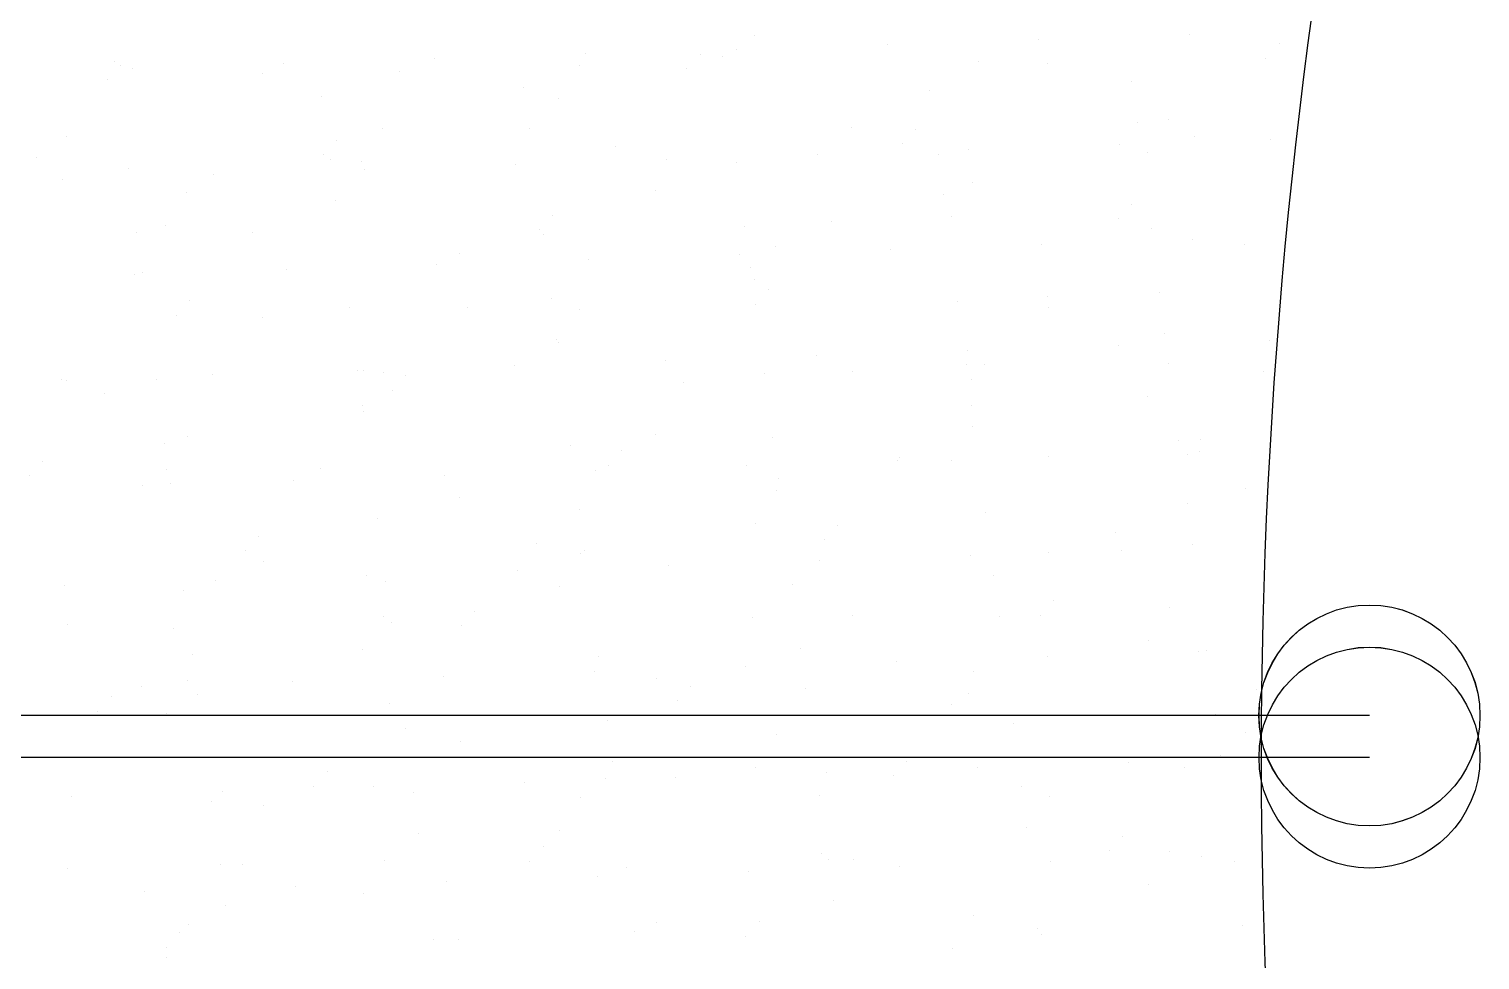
# Model space of a CAD drawing. Header units: millimetres. Extents: x 182 to 305, y 81 to 164.
# Drawn here: x 261.21183 to 261.22359, y 108.82812 to 108.83567 of the extents above; entities that cross this region are included whole.
import ezdxf

# ---------------------------------------------------------------- set-up
doc = ezdxf.new("R2010")
doc.units = ezdxf.units.MM
doc.linetypes.add('ACAD_ISO04W100', pattern=[30.5, 24, -3, 0.5, -3])
doc.layers.add('Cascio-Perfil', color=7, linetype='Continuous')
doc.layers.add('Cascio-Silicona', color=7, linetype='Continuous')

# ---------------------------------------------------------------- blocks, each defined once
blk = doc.blocks.new('A$C563B6C09')
for centre, radius in [((105.65322, 0.895036), 0.8951173252639819), ((105.65322, 0.895408), 0.8951074783792398)]:
    blk.add_circle(centre, radius)
at = {"layer": 'Cascio-Perfil', "color": 8, "linetype": 'ACAD_ISO04W100', "ltscale": 0.5}
blk.add_line((105.65322, 0.895036), (105.65322, 282.544312), dxfattribs=at)
at = {"layer": 'Cascio-Perfil', "color": 9, "linetype": 'ACAD_ISO04W100', "ltscale": 0.5}
blk.add_line((105.65322, 0.895408), (105.65322, 180.75199), dxfattribs=at)
blk = doc.blocks.new('CP102-Doble')
blk.add_blockref('A$C563B6C09', (-105.65322, -0.895036))

msp = doc.modelspace()

# ---------------------------------------------------------------- linework, layer by layer
at = {"color": 252}
for radius in [0.000895117325264, 0.000895117325264, 0.0008951074783792, 0.0008951074783792]:
    msp.add_circle((261.222694, 108.829765, -1322.203034), radius, dxfattribs=at)
at = {"layer": 'Cascio-Perfil', "color": 252, "linetype": 'ACAD_ISO04W100', "ltscale": 0.5}
for q in [(260.942648, 108.829765, -1322.203034), (260.942648, 108.829765, -1322.203034), (261.042835, 108.829765, -1322.203034), (261.042835, 108.829765, -1322.203034), (261.042837, 108.829765, -1322.203034), (261.042837, 108.829765, -1322.203034)]:
    msp.add_line((261.222694, 108.829765, -1322.203034), q, dxfattribs=at)
at = {"layer": 'Cascio-Silicona', "color": 252, "linetype": 'Continuous', "ltscale": 0.8}
for p, q in [((261.21771, 108.835618, -1322.203034), (261.21771, 108.835618, -1322.203034)), ((261.21771, 108.835618, -1322.203034), (261.21771, 108.835618, -1322.203034)), ((261.220012, 108.835586, -1322.203034), (261.220012, 108.835586, -1322.203034)), ((261.220012, 108.835586, -1322.203034), (261.220012, 108.835586, -1322.203034)), ((261.221236, 108.835626, -1322.203034), (261.221236, 108.835626, -1322.203034)), ((261.221236, 108.835626, -1322.203034), (261.221236, 108.835626, -1322.203034)), ((261.216342, 108.835466, -1322.203034), (261.216342, 108.835466, -1322.203034)), ((261.216342, 108.835466, -1322.203034), (261.216342, 108.835466, -1322.203034)), ((261.21727, 108.835462, -1322.203034), (261.21727, 108.835462, -1322.203034)), ((261.21727, 108.835462, -1322.203034), (261.21727, 108.835462, -1322.203034)), ((261.217565, 108.835506, -1322.203034), (261.217565, 108.835506, -1322.203034)), ((261.217565, 108.835506, -1322.203034), (261.217565, 108.835506, -1322.203034)), ((261.218789, 108.835546, -1322.203034), (261.218789, 108.835546, -1322.203034)), ((261.218789, 108.835546, -1322.203034), (261.218789, 108.835546, -1322.203034)), ((261.221962, 108.835549, -1322.203034), (261.221962, 108.835549, -1322.203034)), ((261.221962, 108.835549, -1322.203034), (261.221962, 108.835549, -1322.203034)), ((261.212526, 108.835401, -1322.203034), (261.212526, 108.835401, -1322.203034)), ((261.212526, 108.835401, -1322.203034), (261.212526, 108.835401, -1322.203034)), ((261.212577, 108.835376, -1322.203034), (261.212577, 108.835376, -1322.203034)), ((261.212577, 108.835376, -1322.203034), (261.212577, 108.835376, -1322.203034)), ((261.212671, 108.835346, -1322.203034), (261.212671, 108.835346, -1322.203034)), ((261.212671, 108.835346, -1322.203034), (261.212671, 108.835346, -1322.203034)), ((261.213895, 108.835386, -1322.203034), (261.213895, 108.835386, -1322.203034)), ((261.213895, 108.835386, -1322.203034), (261.213895, 108.835386, -1322.203034)), ((261.215118, 108.835426, -1322.203034), (261.215118, 108.835426, -1322.203034)), ((261.215118, 108.835426, -1322.203034), (261.215118, 108.835426, -1322.203034)), ((261.216291, 108.835373, -1322.203034), (261.216291, 108.835373, -1322.203034)), ((261.216291, 108.835373, -1322.203034), (261.216291, 108.835373, -1322.203034)), ((261.217162, 108.835345, -1322.203034), (261.217162, 108.835345, -1322.203034)), ((261.217162, 108.835345, -1322.203034), (261.217162, 108.835345, -1322.203034)), ((261.217452, 108.835449, -1322.203034), (261.217452, 108.835449, -1322.203034)), ((261.217452, 108.835449, -1322.203034), (261.217452, 108.835449, -1322.203034)), ((261.219526, 108.835408, -1322.203034), (261.219526, 108.835408, -1322.203034)), ((261.219526, 108.835408, -1322.203034), (261.219526, 108.835408, -1322.203034)), ((261.220089, 108.835385, -1322.203034), (261.220089, 108.835385, -1322.203034)), ((261.220089, 108.835385, -1322.203034), (261.220089, 108.835385, -1322.203034)), ((261.221855, 108.835432, -1322.203034), (261.221855, 108.835432, -1322.203034)), ((261.221855, 108.835432, -1322.203034), (261.221855, 108.835432, -1322.203034)), ((261.21247, 108.835259, -1322.203034), (261.21247, 108.835259, -1322.203034)), ((261.21247, 108.835259, -1322.203034), (261.21247, 108.835259, -1322.203034)), ((261.213725, 108.835311, -1322.203034), (261.213725, 108.835311, -1322.203034)), ((261.213725, 108.835311, -1322.203034), (261.213725, 108.835311, -1322.203034)), ((261.214833, 108.835321, -1322.203034), (261.214833, 108.835321, -1322.203034)), ((261.214833, 108.835321, -1322.203034), (261.214833, 108.835321, -1322.203034)), ((261.220768, 108.835241, -1322.203034), (261.220768, 108.835241, -1322.203034)), ((261.220768, 108.835241, -1322.203034), (261.220768, 108.835241, -1322.203034)), ((261.214206, 108.835124, -1322.203034), (261.214206, 108.835124, -1322.203034)), ((261.214206, 108.835124, -1322.203034), (261.214206, 108.835124, -1322.203034)), ((261.215841, 108.835194, -1322.203034), (261.215841, 108.835194, -1322.203034)), ((261.215841, 108.835194, -1322.203034), (261.215841, 108.835194, -1322.203034)), ((261.21612, 108.835105, -1322.203034), (261.21612, 108.835105, -1322.203034)), ((261.21612, 108.835105, -1322.203034), (261.21612, 108.835105, -1322.203034)), ((261.219133, 108.835171, -1322.203034), (261.219133, 108.835171, -1322.203034)), ((261.219133, 108.835171, -1322.203034), (261.219133, 108.835171, -1322.203034)), ((261.218499, 108.834872, -1322.203034), (261.218499, 108.834872, -1322.203034)), ((261.218499, 108.834872, -1322.203034), (261.218499, 108.834872, -1322.203034)), ((261.220811, 108.83491, -1322.203034), (261.220811, 108.83491, -1322.203034)), ((261.220811, 108.83491, -1322.203034), (261.220811, 108.83491, -1322.203034)), ((261.221065, 108.834934, -1322.203034), (261.221065, 108.834934, -1322.203034)), ((261.221065, 108.834934, -1322.203034), (261.221065, 108.834934, -1322.203034)), ((261.212135, 108.834798, -1322.203034), (261.212135, 108.834798, -1322.203034)), ((261.212135, 108.834798, -1322.203034), (261.212135, 108.834798, -1322.203034)), ((261.214327, 108.834768, -1322.203034), (261.214327, 108.834768, -1322.203034)), ((261.214327, 108.834768, -1322.203034), (261.214327, 108.834768, -1322.203034)), ((261.214701, 108.83486, -1322.203034), (261.214701, 108.83486, -1322.203034)), ((261.214701, 108.83486, -1322.203034), (261.214701, 108.83486, -1322.203034)), ((261.215885, 108.834863, -1322.203034), (261.215885, 108.834863, -1322.203034)), ((261.215885, 108.834863, -1322.203034), (261.215885, 108.834863, -1322.203034)), ((261.219019, 108.834855, -1322.203034), (261.219019, 108.834855, -1322.203034)), ((261.219019, 108.834855, -1322.203034), (261.219019, 108.834855, -1322.203034)), ((261.221276, 108.8348, -1322.203034), (261.221276, 108.8348, -1322.203034)), ((261.221276, 108.8348, -1322.203034), (261.221276, 108.8348, -1322.203034)), ((261.221893, 108.834769, -1322.203034), (261.221893, 108.834769, -1322.203034)), ((261.221893, 108.834769, -1322.203034), (261.221893, 108.834769, -1322.203034)), ((261.21422, 108.834651, -1322.203034), (261.21422, 108.834651, -1322.203034)), ((261.21422, 108.834651, -1322.203034), (261.21422, 108.834651, -1322.203034)), ((261.216583, 108.834713, -1322.203034), (261.216583, 108.834713, -1322.203034)), ((261.216583, 108.834713, -1322.203034), (261.216583, 108.834713, -1322.203034)), ((261.218222, 108.834649, -1322.203034), (261.218222, 108.834649, -1322.203034)), ((261.218222, 108.834649, -1322.203034), (261.218222, 108.834649, -1322.203034)), ((261.218912, 108.834738, -1322.203034), (261.218912, 108.834738, -1322.203034)), ((261.218912, 108.834738, -1322.203034), (261.218912, 108.834738, -1322.203034)), ((261.219201, 108.834655, -1322.203034), (261.219201, 108.834655, -1322.203034)), ((261.219201, 108.834655, -1322.203034), (261.219201, 108.834655, -1322.203034)), ((261.219446, 108.834689, -1322.203034), (261.219446, 108.834689, -1322.203034)), ((261.219446, 108.834689, -1322.203034), (261.219446, 108.834689, -1322.203034)), ((261.220669, 108.834729, -1322.203034), (261.220669, 108.834729, -1322.203034)), ((261.220669, 108.834729, -1322.203034), (261.220669, 108.834729, -1322.203034)), ((261.220894, 108.834666, -1322.203034), (261.220894, 108.834666, -1322.203034)), ((261.220894, 108.834666, -1322.203034), (261.220894, 108.834666, -1322.203034)), ((261.211891, 108.834627, -1322.203034), (261.211891, 108.834627, -1322.203034)), ((261.211891, 108.834627, -1322.203034), (261.211891, 108.834627, -1322.203034)), ((261.212639, 108.834539, -1322.203034), (261.212639, 108.834539, -1322.203034)), ((261.212639, 108.834539, -1322.203034), (261.212639, 108.834539, -1322.203034)), ((261.214274, 108.834608, -1322.203034), (261.214274, 108.834608, -1322.203034)), ((261.214274, 108.834608, -1322.203034), (261.214274, 108.834608, -1322.203034)), ((261.21453, 108.834592, -1322.203034), (261.21453, 108.834592, -1322.203034)), ((261.21453, 108.834592, -1322.203034), (261.21453, 108.834592, -1322.203034)), ((261.214552, 108.834529, -1322.203034), (261.214552, 108.834529, -1322.203034)), ((261.214552, 108.834529, -1322.203034), (261.214552, 108.834529, -1322.203034)), ((261.215775, 108.834569, -1322.203034), (261.215775, 108.834569, -1322.203034)), ((261.215775, 108.834569, -1322.203034), (261.215775, 108.834569, -1322.203034)), ((261.216999, 108.834609, -1322.203034), (261.216999, 108.834609, -1322.203034)), ((261.216999, 108.834609, -1322.203034), (261.216999, 108.834609, -1322.203034)), ((261.217566, 108.834586, -1322.203034), (261.217566, 108.834586, -1322.203034)), ((261.217566, 108.834586, -1322.203034), (261.217566, 108.834586, -1322.203034)), ((261.212105, 108.834449, -1322.203034), (261.212105, 108.834449, -1322.203034)), ((261.212105, 108.834449, -1322.203034), (261.212105, 108.834449, -1322.203034)), ((261.213328, 108.834489, -1322.203034), (261.213328, 108.834489, -1322.203034)), ((261.213328, 108.834489, -1322.203034), (261.213328, 108.834489, -1322.203034)), ((261.219475, 108.834421, -1322.203034), (261.219475, 108.834421, -1322.203034)), ((261.219475, 108.834421, -1322.203034), (261.219475, 108.834421, -1322.203034)), ((261.213111, 108.834347, -1322.203034), (261.213111, 108.834347, -1322.203034)), ((261.213111, 108.834347, -1322.203034), (261.213111, 108.834347, -1322.203034)), ((261.216909, 108.834359, -1322.203034), (261.216909, 108.834359, -1322.203034)), ((261.216909, 108.834359, -1322.203034), (261.216909, 108.834359, -1322.203034)), ((261.219244, 108.834325, -1322.203034), (261.219244, 108.834325, -1322.203034)), ((261.219244, 108.834325, -1322.203034), (261.219244, 108.834325, -1322.203034)), ((261.214318, 108.834278, -1322.203034), (261.214318, 108.834278, -1322.203034)), ((261.214318, 108.834278, -1322.203034), (261.214318, 108.834278, -1322.203034)), ((261.220769, 108.834248, -1322.203034), (261.220769, 108.834248, -1322.203034)), ((261.220769, 108.834248, -1322.203034), (261.220769, 108.834248, -1322.203034)), ((261.21294, 108.834079, -1322.203034), (261.21294, 108.834079, -1322.203034)), ((261.21294, 108.834079, -1322.203034), (261.21294, 108.834079, -1322.203034)), ((261.21597, 108.834044, -1322.203034), (261.21597, 108.834044, -1322.203034)), ((261.21597, 108.834044, -1322.203034), (261.21597, 108.834044, -1322.203034)), ((261.216077, 108.834161, -1322.203034), (261.216077, 108.834161, -1322.203034)), ((261.216077, 108.834161, -1322.203034), (261.216077, 108.834161, -1322.203034)), ((261.217634, 108.83407, -1322.203034), (261.217634, 108.83407, -1322.203034)), ((261.217634, 108.83407, -1322.203034), (261.217634, 108.83407, -1322.203034)), ((261.218333, 108.834106, -1322.203034), (261.218333, 108.834106, -1322.203034)), ((261.218333, 108.834106, -1322.203034), (261.218333, 108.834106, -1322.203034)), ((261.219304, 108.834153, -1322.203034), (261.219304, 108.834153, -1322.203034)), ((261.219304, 108.834153, -1322.203034), (261.219304, 108.834153, -1322.203034)), ((261.220662, 108.834131, -1322.203034), (261.220662, 108.834131, -1322.203034)), ((261.220662, 108.834131, -1322.203034), (261.220662, 108.834131, -1322.203034)), ((261.220925, 108.834048, -1322.203034), (261.220925, 108.834048, -1322.203034)), ((261.220925, 108.834048, -1322.203034), (261.220925, 108.834048, -1322.203034)), ((261.212707, 108.834023, -1322.203034), (261.212707, 108.834023, -1322.203034)), ((261.212707, 108.834023, -1322.203034), (261.212707, 108.834023, -1322.203034)), ((261.213641, 108.834019, -1322.203034), (261.213641, 108.834019, -1322.203034)), ((261.213641, 108.834019, -1322.203034), (261.213641, 108.834019, -1322.203034)), ((261.215999, 108.834001, -1322.203034), (261.215999, 108.834001, -1322.203034)), ((261.215999, 108.834001, -1322.203034), (261.215999, 108.834001, -1322.203034)), ((261.221257, 108.833963, -1322.203034), (261.221257, 108.833963, -1322.203034)), ((261.221257, 108.833963, -1322.203034), (261.221257, 108.833963, -1322.203034)), ((261.215319, 108.833847, -1322.203034), (261.215319, 108.833847, -1322.203034)), ((261.215319, 108.833847, -1322.203034), (261.215319, 108.833847, -1322.203034)), ((261.217586, 108.833843, -1322.203034), (261.217586, 108.833843, -1322.203034)), ((261.217586, 108.833843, -1322.203034), (261.217586, 108.833843, -1322.203034)), ((261.217885, 108.833908, -1322.203034), (261.217885, 108.833908, -1322.203034)), ((261.217885, 108.833908, -1322.203034), (261.217885, 108.833908, -1322.203034)), ((261.21881, 108.833883, -1322.203034), (261.21881, 108.833883, -1322.203034)), ((261.21881, 108.833883, -1322.203034), (261.21881, 108.833883, -1322.203034)), ((261.220033, 108.833923, -1322.203034), (261.220033, 108.833923, -1322.203034)), ((261.220033, 108.833923, -1322.203034), (261.220033, 108.833923, -1322.203034)), ((261.221683, 108.833921, -1322.203034), (261.221683, 108.833921, -1322.203034)), ((261.221683, 108.833921, -1322.203034), (261.221683, 108.833921, -1322.203034)), ((261.212751, 108.833692, -1322.203034), (261.212751, 108.833692, -1322.203034)), ((261.212751, 108.833692, -1322.203034), (261.212751, 108.833692, -1322.203034)), ((261.213916, 108.833723, -1322.203034), (261.213916, 108.833723, -1322.203034)), ((261.213916, 108.833723, -1322.203034), (261.213916, 108.833723, -1322.203034)), ((261.215139, 108.833763, -1322.203034), (261.215139, 108.833763, -1322.203034)), ((261.215139, 108.833763, -1322.203034), (261.215139, 108.833763, -1322.203034)), ((261.216363, 108.833803, -1322.203034), (261.216363, 108.833803, -1322.203034)), ((261.216363, 108.833803, -1322.203034), (261.216363, 108.833803, -1322.203034)), ((261.217677, 108.833739, -1322.203034), (261.217677, 108.833739, -1322.203034)), ((261.217677, 108.833739, -1322.203034), (261.217677, 108.833739, -1322.203034)), ((261.212692, 108.833683, -1322.203034), (261.212692, 108.833683, -1322.203034)), ((261.212692, 108.833683, -1322.203034), (261.212692, 108.833683, -1322.203034)), ((261.217714, 108.833641, -1322.203034), (261.217714, 108.833641, -1322.203034)), ((261.217714, 108.833641, -1322.203034), (261.217714, 108.833641, -1322.203034)), ((261.213134, 108.833467, -1322.203034), (261.213134, 108.833467, -1322.203034)), ((261.213134, 108.833467, -1322.203034), (261.213134, 108.833467, -1322.203034)), ((261.216066, 108.833484, -1322.203034), (261.216066, 108.833484, -1322.203034)), ((261.216066, 108.833484, -1322.203034), (261.216066, 108.833484, -1322.203034)), ((261.217827, 108.833554, -1322.203034), (261.217827, 108.833554, -1322.203034)), ((261.217827, 108.833554, -1322.203034), (261.217827, 108.833554, -1322.203034)), ((261.219358, 108.833462, -1322.203034), (261.219358, 108.833462, -1322.203034)), ((261.219358, 108.833462, -1322.203034), (261.219358, 108.833462, -1322.203034)), ((261.220083, 108.833499, -1322.203034), (261.220083, 108.833499, -1322.203034)), ((261.220083, 108.833499, -1322.203034), (261.220083, 108.833499, -1322.203034)), ((261.220993, 108.833531, -1322.203034), (261.220993, 108.833531, -1322.203034)), ((261.220993, 108.833531, -1322.203034), (261.220993, 108.833531, -1322.203034)), ((261.213027, 108.83335, -1322.203034), (261.213027, 108.83335, -1322.203034)), ((261.213027, 108.83335, -1322.203034), (261.213027, 108.83335, -1322.203034)), ((261.214432, 108.833415, -1322.203034), (261.214432, 108.833415, -1322.203034)), ((261.214432, 108.833415, -1322.203034), (261.214432, 108.833415, -1322.203034)), ((261.21539, 108.833412, -1322.203034), (261.21539, 108.833412, -1322.203034)), ((261.21539, 108.833412, -1322.203034), (261.21539, 108.833412, -1322.203034)), ((261.216295, 108.833395, -1322.203034), (261.216295, 108.833395, -1322.203034)), ((261.216295, 108.833395, -1322.203034), (261.216295, 108.833395, -1322.203034)), ((261.21772, 108.833437, -1322.203034), (261.21772, 108.833437, -1322.203034)), ((261.21772, 108.833437, -1322.203034), (261.21772, 108.833437, -1322.203034)), ((261.220092, 108.833408, -1322.203034), (261.220092, 108.833408, -1322.203034)), ((261.220092, 108.833408, -1322.203034), (261.220092, 108.833408, -1322.203034)), ((261.213728, 108.833334, -1322.203034), (261.213728, 108.833334, -1322.203034)), ((261.213728, 108.833334, -1322.203034), (261.213728, 108.833334, -1322.203034)), ((261.21611, 108.833154, -1322.203034), (261.21611, 108.833154, -1322.203034)), ((261.21611, 108.833154, -1322.203034), (261.21611, 108.833154, -1322.203034)), ((261.216124, 108.833128, -1322.203034), (261.216124, 108.833128, -1322.203034)), ((261.216124, 108.833128, -1322.203034), (261.216124, 108.833128, -1322.203034)), ((261.220662, 108.833105, -1322.203034), (261.220662, 108.833105, -1322.203034)), ((261.220662, 108.833105, -1322.203034), (261.220662, 108.833105, -1322.203034)), ((261.221036, 108.833201, -1322.203034), (261.221036, 108.833201, -1322.203034)), ((261.221036, 108.833201, -1322.203034), (261.221036, 108.833201, -1322.203034)), ((261.221885, 108.833145, -1322.203034), (261.221885, 108.833145, -1322.203034)), ((261.221885, 108.833145, -1322.203034), (261.221885, 108.833145, -1322.203034)), ((261.218215, 108.833025, -1322.203034), (261.218215, 108.833025, -1322.203034)), ((261.218215, 108.833025, -1322.203034), (261.218215, 108.833025, -1322.203034)), ((261.219438, 108.833065, -1322.203034), (261.219438, 108.833065, -1322.203034)), ((261.219438, 108.833065, -1322.203034), (261.219438, 108.833065, -1322.203034)), ((261.214499, 108.832899, -1322.203034), (261.214499, 108.832899, -1322.203034)), ((261.214499, 108.832899, -1322.203034), (261.214499, 108.832899, -1322.203034)), ((261.214544, 108.832905, -1322.203034), (261.214544, 108.832905, -1322.203034)), ((261.214544, 108.832905, -1322.203034), (261.214544, 108.832905, -1322.203034)), ((261.214704, 108.832883, -1322.203034), (261.214704, 108.832883, -1322.203034)), ((261.214704, 108.832883, -1322.203034), (261.214704, 108.832883, -1322.203034)), ((261.215768, 108.832945, -1322.203034), (261.215768, 108.832945, -1322.203034)), ((261.215768, 108.832945, -1322.203034), (261.215768, 108.832945, -1322.203034)), ((261.216991, 108.832985, -1322.203034), (261.216991, 108.832985, -1322.203034)), ((261.216991, 108.832985, -1322.203034), (261.216991, 108.832985, -1322.203034)), ((261.217791, 108.832877, -1322.203034), (261.217791, 108.832877, -1322.203034)), ((261.217791, 108.832877, -1322.203034), (261.217791, 108.832877, -1322.203034)), ((261.218502, 108.832895, -1322.203034), (261.218502, 108.832895, -1322.203034)), ((261.218502, 108.832895, -1322.203034), (261.218502, 108.832895, -1322.203034)), ((261.219426, 108.832946, -1322.203034), (261.219426, 108.832946, -1322.203034)), ((261.219426, 108.832946, -1322.203034), (261.219426, 108.832946, -1322.203034)), ((261.219577, 108.832946, -1322.203034), (261.219577, 108.832946, -1322.203034)), ((261.219577, 108.832946, -1322.203034), (261.219577, 108.832946, -1322.203034)), ((261.221068, 108.832957, -1322.203034), (261.221068, 108.832957, -1322.203034)), ((261.221068, 108.832957, -1322.203034), (261.221068, 108.832957, -1322.203034)), ((261.221833, 108.832891, -1322.203034), (261.221833, 108.832891, -1322.203034)), ((261.221833, 108.832891, -1322.203034), (261.221833, 108.832891, -1322.203034)), ((261.212097, 108.832825, -1322.203034), (261.212097, 108.832825, -1322.203034)), ((261.212097, 108.832825, -1322.203034), (261.212097, 108.832825, -1322.203034)), ((261.212138, 108.832821, -1322.203034), (261.212138, 108.832821, -1322.203034)), ((261.212138, 108.832821, -1322.203034), (261.212138, 108.832821, -1322.203034)), ((261.212864, 108.83283, -1322.203034), (261.212864, 108.83283, -1322.203034)), ((261.212864, 108.83283, -1322.203034), (261.212864, 108.83283, -1322.203034)), ((261.21332, 108.832865, -1322.203034), (261.21332, 108.832865, -1322.203034)), ((261.21332, 108.832865, -1322.203034), (261.21332, 108.832865, -1322.203034)), ((261.214884, 108.832859, -1322.203034), (261.214884, 108.832859, -1322.203034)), ((261.214884, 108.832859, -1322.203034), (261.214884, 108.832859, -1322.203034)), ((261.21714, 108.832804, -1322.203034), (261.21714, 108.832804, -1322.203034)), ((261.21714, 108.832804, -1322.203034), (261.21714, 108.832804, -1322.203034)), ((261.21947, 108.832829, -1322.203034), (261.21947, 108.832829, -1322.203034)), ((261.21947, 108.832829, -1322.203034), (261.21947, 108.832829, -1322.203034)), ((261.212448, 108.832718, -1322.203034), (261.212448, 108.832718, -1322.203034)), ((261.212448, 108.832718, -1322.203034), (261.212448, 108.832718, -1322.203034)), ((261.214777, 108.832742, -1322.203034), (261.214777, 108.832742, -1322.203034)), ((261.214777, 108.832742, -1322.203034), (261.214777, 108.832742, -1322.203034)), ((261.220898, 108.832689, -1322.203034), (261.220898, 108.832689, -1322.203034)), ((261.220898, 108.832689, -1322.203034), (261.220898, 108.832689, -1322.203034)), ((261.214534, 108.832615, -1322.203034), (261.214534, 108.832615, -1322.203034)), ((261.214534, 108.832615, -1322.203034), (261.214534, 108.832615, -1322.203034)), ((261.214543, 108.832568, -1322.203034), (261.214543, 108.832568, -1322.203034)), ((261.214543, 108.832568, -1322.203034), (261.214543, 108.832568, -1322.203034)), ((261.219469, 108.832615, -1322.203034), (261.219469, 108.832615, -1322.203034)), ((261.219469, 108.832615, -1322.203034), (261.219469, 108.832615, -1322.203034)), ((261.219478, 108.832444, -1322.203034), (261.219478, 108.832444, -1322.203034)), ((261.219478, 108.832444, -1322.203034), (261.219478, 108.832444, -1322.203034)), ((261.212932, 108.832313, -1322.203034), (261.212932, 108.832313, -1322.203034)), ((261.212932, 108.832313, -1322.203034), (261.212932, 108.832313, -1322.203034)), ((261.213114, 108.83237, -1322.203034), (261.213114, 108.83237, -1322.203034)), ((261.213114, 108.83237, -1322.203034), (261.213114, 108.83237, -1322.203034)), ((261.216224, 108.832291, -1322.203034), (261.216224, 108.832291, -1322.203034)), ((261.216224, 108.832291, -1322.203034), (261.216224, 108.832291, -1322.203034)), ((261.216912, 108.832382, -1322.203034), (261.216912, 108.832382, -1322.203034)), ((261.216912, 108.832382, -1322.203034), (261.216912, 108.832382, -1322.203034)), ((261.217859, 108.83236, -1322.203034), (261.217859, 108.83236, -1322.203034)), ((261.217859, 108.83236, -1322.203034), (261.217859, 108.83236, -1322.203034)), ((261.22115, 108.832338, -1322.203034), (261.22115, 108.832338, -1322.203034)), ((261.22115, 108.832338, -1322.203034), (261.22115, 108.832338, -1322.203034)), ((261.221327, 108.832339, -1322.203034), (261.221327, 108.832339, -1322.203034)), ((261.221327, 108.832339, -1322.203034), (261.221327, 108.832339, -1322.203034)), ((261.211942, 108.832165, -1322.203034), (261.211942, 108.832165, -1322.203034)), ((261.211942, 108.832165, -1322.203034), (261.211942, 108.832165, -1322.203034)), ((261.216634, 108.832252, -1322.203034), (261.216634, 108.832252, -1322.203034)), ((261.216634, 108.832252, -1322.203034), (261.216634, 108.832252, -1322.203034)), ((261.218872, 108.832168, -1322.203034), (261.218872, 108.832168, -1322.203034)), ((261.218872, 108.832168, -1322.203034), (261.218872, 108.832168, -1322.203034)), ((261.21889, 108.832197, -1322.203034), (261.21889, 108.832197, -1322.203034)), ((261.21889, 108.832197, -1322.203034), (261.21889, 108.832197, -1322.203034)), ((261.219308, 108.832176, -1322.203034), (261.219308, 108.832176, -1322.203034)), ((261.219308, 108.832176, -1322.203034), (261.219308, 108.832176, -1322.203034)), ((261.220095, 108.832208, -1322.203034), (261.220095, 108.832208, -1322.203034)), ((261.220095, 108.832208, -1322.203034), (261.220095, 108.832208, -1322.203034)), ((261.221219, 108.832222, -1322.203034), (261.221219, 108.832222, -1322.203034)), ((261.221219, 108.832222, -1322.203034), (261.221219, 108.832222, -1322.203034)), ((261.221319, 108.832248, -1322.203034), (261.221319, 108.832248, -1322.203034)), ((261.221319, 108.832248, -1322.203034), (261.221319, 108.832248, -1322.203034)), ((261.211834, 108.832048, -1322.203034), (261.211834, 108.832048, -1322.203034)), ((261.211834, 108.832048, -1322.203034), (261.211834, 108.832048, -1322.203034)), ((261.212944, 108.832102, -1322.203034), (261.212944, 108.832102, -1322.203034)), ((261.212944, 108.832102, -1322.203034), (261.212944, 108.832102, -1322.203034)), ((261.214198, 108.83211, -1322.203034), (261.214198, 108.83211, -1322.203034)), ((261.214198, 108.83211, -1322.203034), (261.214198, 108.83211, -1322.203034)), ((261.215201, 108.832048, -1322.203034), (261.215201, 108.832048, -1322.203034)), ((261.215201, 108.832048, -1322.203034), (261.215201, 108.832048, -1322.203034)), ((261.216425, 108.832088, -1322.203034), (261.216425, 108.832088, -1322.203034)), ((261.216425, 108.832088, -1322.203034), (261.216425, 108.832088, -1322.203034)), ((261.216527, 108.832135, -1322.203034), (261.216527, 108.832135, -1322.203034)), ((261.216527, 108.832135, -1322.203034), (261.216527, 108.832135, -1322.203034)), ((261.217648, 108.832128, -1322.203034), (261.217648, 108.832128, -1322.203034)), ((261.217648, 108.832128, -1322.203034), (261.217648, 108.832128, -1322.203034)), ((261.212754, 108.831968, -1322.203034), (261.212754, 108.831968, -1322.203034)), ((261.212754, 108.831968, -1322.203034), (261.212754, 108.831968, -1322.203034)), ((261.212976, 108.831983, -1322.203034), (261.212976, 108.831983, -1322.203034)), ((261.212976, 108.831983, -1322.203034), (261.212976, 108.831983, -1322.203034)), ((261.213978, 108.832008, -1322.203034), (261.213978, 108.832008, -1322.203034)), ((261.213978, 108.832008, -1322.203034), (261.213978, 108.832008, -1322.203034)), ((261.217888, 108.831931, -1322.203034), (261.217888, 108.831931, -1322.203034)), ((261.217888, 108.831931, -1322.203034), (261.217888, 108.831931, -1322.203034)), ((261.217902, 108.83203, -1322.203034), (261.217902, 108.83203, -1322.203034)), ((261.217902, 108.83203, -1322.203034), (261.217902, 108.83203, -1322.203034)), ((261.221686, 108.831943, -1322.203034), (261.221686, 108.831943, -1322.203034)), ((261.221686, 108.831943, -1322.203034), (261.221686, 108.831943, -1322.203034)), ((261.215322, 108.831869, -1322.203034), (261.215322, 108.831869, -1322.203034)), ((261.215322, 108.831869, -1322.203034), (261.215322, 108.831869, -1322.203034)), ((261.221218, 108.831822, -1322.203034), (261.221218, 108.831822, -1322.203034)), ((261.221218, 108.831822, -1322.203034), (261.221218, 108.831822, -1322.203034)), ((261.214657, 108.831706, -1322.203034), (261.214657, 108.831706, -1322.203034)), ((261.214657, 108.831706, -1322.203034), (261.214657, 108.831706, -1322.203034)), ((261.216292, 108.831775, -1322.203034), (261.216292, 108.831775, -1322.203034)), ((261.216292, 108.831775, -1322.203034), (261.216292, 108.831775, -1322.203034)), ((261.219583, 108.831753, -1322.203034), (261.219583, 108.831753, -1322.203034)), ((261.219583, 108.831753, -1322.203034), (261.219583, 108.831753, -1322.203034)), ((261.217718, 108.831663, -1322.203034), (261.217718, 108.831663, -1322.203034)), ((261.217718, 108.831663, -1322.203034), (261.217718, 108.831663, -1322.203034)), ((261.218384, 108.831645, -1322.203034), (261.218384, 108.831645, -1322.203034)), ((261.218384, 108.831645, -1322.203034), (261.218384, 108.831645, -1322.203034)), ((261.22064, 108.83159, -1322.203034), (261.22064, 108.83159, -1322.203034)), ((261.22064, 108.83159, -1322.203034), (261.22064, 108.83159, -1322.203034)), ((261.213692, 108.831558, -1322.203034), (261.213692, 108.831558, -1322.203034)), ((261.213692, 108.831558, -1322.203034), (261.213692, 108.831558, -1322.203034)), ((261.215948, 108.831503, -1322.203034), (261.215948, 108.831503, -1322.203034)), ((261.215948, 108.831503, -1322.203034), (261.215948, 108.831503, -1322.203034)), ((261.218277, 108.831528, -1322.203034), (261.218277, 108.831528, -1322.203034)), ((261.218277, 108.831528, -1322.203034), (261.218277, 108.831528, -1322.203034)), ((261.221261, 108.831492, -1322.203034), (261.221261, 108.831492, -1322.203034)), ((261.221261, 108.831492, -1322.203034), (261.221261, 108.831492, -1322.203034)), ((261.213584, 108.831441, -1322.203034), (261.213584, 108.831441, -1322.203034)), ((261.213584, 108.831441, -1322.203034), (261.213584, 108.831441, -1322.203034)), ((261.213732, 108.831356, -1322.203034), (261.213732, 108.831356, -1322.203034)), ((261.213732, 108.831356, -1322.203034), (261.213732, 108.831356, -1322.203034)), ((261.216298, 108.831418, -1322.203034), (261.216298, 108.831418, -1322.203034)), ((261.216298, 108.831418, -1322.203034), (261.216298, 108.831418, -1322.203034)), ((261.216335, 108.831445, -1322.203034), (261.216335, 108.831445, -1322.203034)), ((261.216335, 108.831445, -1322.203034), (261.216335, 108.831445, -1322.203034)), ((261.218236, 108.831363, -1322.203034), (261.218236, 108.831363, -1322.203034)), ((261.218236, 108.831363, -1322.203034), (261.218236, 108.831363, -1322.203034)), ((261.219459, 108.831403, -1322.203034), (261.219459, 108.831403, -1322.203034)), ((261.219459, 108.831403, -1322.203034), (261.219459, 108.831403, -1322.203034)), ((261.220096, 108.83143, -1322.203034), (261.220096, 108.83143, -1322.203034)), ((261.220096, 108.83143, -1322.203034), (261.220096, 108.83143, -1322.203034)), ((261.220683, 108.831443, -1322.203034), (261.220683, 108.831443, -1322.203034)), ((261.220683, 108.831443, -1322.203034), (261.220683, 108.831443, -1322.203034)), ((261.214565, 108.831243, -1322.203034), (261.214565, 108.831243, -1322.203034)), ((261.214565, 108.831243, -1322.203034), (261.214565, 108.831243, -1322.203034)), ((261.215789, 108.831283, -1322.203034), (261.215789, 108.831283, -1322.203034)), ((261.215789, 108.831283, -1322.203034), (261.215789, 108.831283, -1322.203034)), ((261.217012, 108.831323, -1322.203034), (261.217012, 108.831323, -1322.203034)), ((261.217012, 108.831323, -1322.203034), (261.217012, 108.831323, -1322.203034)), ((261.219651, 108.831237, -1322.203034), (261.219651, 108.831237, -1322.203034)), ((261.219651, 108.831237, -1322.203034), (261.219651, 108.831237, -1322.203034)), ((261.212118, 108.831163, -1322.203034), (261.212118, 108.831163, -1322.203034)), ((261.212118, 108.831163, -1322.203034), (261.212118, 108.831163, -1322.203034)), ((261.213089, 108.83112, -1322.203034), (261.213089, 108.83112, -1322.203034)), ((261.213089, 108.83112, -1322.203034), (261.213089, 108.83112, -1322.203034)), ((261.213342, 108.831203, -1322.203034), (261.213342, 108.831203, -1322.203034)), ((261.213342, 108.831203, -1322.203034), (261.213342, 108.831203, -1322.203034)), ((261.214724, 108.83119, -1322.203034), (261.214724, 108.83119, -1322.203034)), ((261.214724, 108.83119, -1322.203034), (261.214724, 108.83119, -1322.203034)), ((261.216128, 108.83115, -1322.203034), (261.216128, 108.83115, -1322.203034)), ((261.216128, 108.83115, -1322.203034), (261.216128, 108.83115, -1322.203034)), ((261.218016, 108.831167, -1322.203034), (261.218016, 108.831167, -1322.203034)), ((261.218016, 108.831167, -1322.203034), (261.218016, 108.831167, -1322.203034)), ((261.220134, 108.831037, -1322.203034), (261.220134, 108.831037, -1322.203034)), ((261.220134, 108.831037, -1322.203034), (261.220134, 108.831037, -1322.203034)), ((261.214708, 108.830905, -1322.203034), (261.214708, 108.830905, -1322.203034)), ((261.214708, 108.830905, -1322.203034), (261.214708, 108.830905, -1322.203034)), ((261.215442, 108.830951, -1322.203034), (261.215442, 108.830951, -1322.203034)), ((261.215442, 108.830951, -1322.203034), (261.215442, 108.830951, -1322.203034)), ((261.217698, 108.830896, -1322.203034), (261.217698, 108.830896, -1322.203034)), ((261.217698, 108.830896, -1322.203034), (261.217698, 108.830896, -1322.203034)), ((261.218506, 108.830917, -1322.203034), (261.218506, 108.830917, -1322.203034)), ((261.218506, 108.830917, -1322.203034), (261.218506, 108.830917, -1322.203034)), ((261.219694, 108.830906, -1322.203034), (261.219694, 108.830906, -1322.203034)), ((261.219694, 108.830906, -1322.203034), (261.219694, 108.830906, -1322.203034)), ((261.220027, 108.83092, -1322.203034), (261.220027, 108.83092, -1322.203034)), ((261.220027, 108.83092, -1322.203034), (261.220027, 108.83092, -1322.203034)), ((261.221072, 108.830979, -1322.203034), (261.221072, 108.830979, -1322.203034)), ((261.221072, 108.830979, -1322.203034), (261.221072, 108.830979, -1322.203034)), ((261.212142, 108.830843, -1322.203034), (261.212142, 108.830843, -1322.203034)), ((261.212142, 108.830843, -1322.203034), (261.212142, 108.830843, -1322.203034)), ((261.213005, 108.830809, -1322.203034), (261.213005, 108.830809, -1322.203034)), ((261.213005, 108.830809, -1322.203034), (261.213005, 108.830809, -1322.203034)), ((261.214768, 108.830859, -1322.203034), (261.214768, 108.830859, -1322.203034)), ((261.214768, 108.830859, -1322.203034), (261.214768, 108.830859, -1322.203034)), ((261.215334, 108.830833, -1322.203034), (261.215334, 108.830833, -1322.203034)), ((261.215334, 108.830833, -1322.203034), (261.215334, 108.830833, -1322.203034)), ((261.214537, 108.830637, -1322.203034), (261.214537, 108.830637, -1322.203034)), ((261.214537, 108.830637, -1322.203034), (261.214537, 108.830637, -1322.203034)), ((261.218084, 108.830651, -1322.203034), (261.218084, 108.830651, -1322.203034)), ((261.218084, 108.830651, -1322.203034), (261.218084, 108.830651, -1322.203034)), ((261.220901, 108.830711, -1322.203034), (261.220901, 108.830711, -1322.203034)), ((261.220901, 108.830711, -1322.203034), (261.220901, 108.830711, -1322.203034)), ((261.213157, 108.830604, -1322.203034), (261.213157, 108.830604, -1322.203034)), ((261.213157, 108.830604, -1322.203034), (261.213157, 108.830604, -1322.203034)), ((261.216449, 108.830582, -1322.203034), (261.216449, 108.830582, -1322.203034)), ((261.216449, 108.830582, -1322.203034), (261.216449, 108.830582, -1322.203034)), ((261.218864, 108.830544, -1322.203034), (261.218864, 108.830544, -1322.203034)), ((261.218864, 108.830544, -1322.203034), (261.218864, 108.830544, -1322.203034)), ((261.220087, 108.830584, -1322.203034), (261.220087, 108.830584, -1322.203034)), ((261.220087, 108.830584, -1322.203034), (261.220087, 108.830584, -1322.203034)), ((261.221311, 108.830624, -1322.203034), (261.221311, 108.830624, -1322.203034)), ((261.221311, 108.830624, -1322.203034), (261.221311, 108.830624, -1322.203034)), ((261.221375, 108.830629, -1322.203034), (261.221375, 108.830629, -1322.203034)), ((261.221375, 108.830629, -1322.203034), (261.221375, 108.830629, -1322.203034)), ((261.215193, 108.830424, -1322.203034), (261.215193, 108.830424, -1322.203034)), ((261.215193, 108.830424, -1322.203034), (261.215193, 108.830424, -1322.203034)), ((261.216417, 108.830464, -1322.203034), (261.216417, 108.830464, -1322.203034)), ((261.216417, 108.830464, -1322.203034), (261.216417, 108.830464, -1322.203034)), ((261.216916, 108.830405, -1322.203034), (261.216916, 108.830405, -1322.203034)), ((261.216916, 108.830405, -1322.203034), (261.216916, 108.830405, -1322.203034)), ((261.21764, 108.830504, -1322.203034), (261.21764, 108.830504, -1322.203034)), ((261.21764, 108.830504, -1322.203034), (261.21764, 108.830504, -1322.203034)), ((261.219482, 108.830466, -1322.203034), (261.219482, 108.830466, -1322.203034)), ((261.219482, 108.830466, -1322.203034), (261.219482, 108.830466, -1322.203034)), ((261.212746, 108.830344, -1322.203034), (261.212746, 108.830344, -1322.203034)), ((261.212746, 108.830344, -1322.203034), (261.212746, 108.830344, -1322.203034)), ((261.213118, 108.830392, -1322.203034), (261.213118, 108.830392, -1322.203034)), ((261.213118, 108.830392, -1322.203034), (261.213118, 108.830392, -1322.203034)), ((261.21397, 108.830384, -1322.203034), (261.21397, 108.830384, -1322.203034)), ((261.21397, 108.830384, -1322.203034), (261.21397, 108.830384, -1322.203034)), ((261.217192, 108.830343, -1322.203034), (261.217192, 108.830343, -1322.203034)), ((261.217192, 108.830343, -1322.203034), (261.217192, 108.830343, -1322.203034)), ((261.218127, 108.830321, -1322.203034), (261.218127, 108.830321, -1322.203034)), ((261.218127, 108.830321, -1322.203034), (261.218127, 108.830321, -1322.203034)), ((261.219448, 108.830288, -1322.203034), (261.219448, 108.830288, -1322.203034)), ((261.219448, 108.830288, -1322.203034), (261.219448, 108.830288, -1322.203034)), ((261.221777, 108.830313, -1322.203034), (261.221777, 108.830313, -1322.203034)), ((261.221777, 108.830313, -1322.203034), (261.221777, 108.830313, -1322.203034)), ((261.212499, 108.830256, -1322.203034), (261.212499, 108.830256, -1322.203034)), ((261.212499, 108.830256, -1322.203034), (261.212499, 108.830256, -1322.203034)), ((261.213201, 108.830274, -1322.203034), (261.213201, 108.830274, -1322.203034)), ((261.213201, 108.830274, -1322.203034), (261.213201, 108.830274, -1322.203034)), ((261.214755, 108.830201, -1322.203034), (261.214755, 108.830201, -1322.203034)), ((261.214755, 108.830201, -1322.203034), (261.214755, 108.830201, -1322.203034)), ((261.217084, 108.830226, -1322.203034), (261.217084, 108.830226, -1322.203034)), ((261.217084, 108.830226, -1322.203034), (261.217084, 108.830226, -1322.203034)), ((261.219311, 108.830198, -1322.203034), (261.219311, 108.830198, -1322.203034)), ((261.219311, 108.830198, -1322.203034), (261.219311, 108.830198, -1322.203034)), ((261.212392, 108.830139, -1322.203034), (261.212392, 108.830139, -1322.203034)), ((261.212392, 108.830139, -1322.203034), (261.212392, 108.830139, -1322.203034)), ((261.212947, 108.830125, -1322.203034), (261.212947, 108.830125, -1322.203034)), ((261.212947, 108.830125, -1322.203034), (261.212947, 108.830125, -1322.203034)), ((261.216517, 108.830066, -1322.203034), (261.216517, 108.830066, -1322.203034)), ((261.216517, 108.830066, -1322.203034), (261.216517, 108.830066, -1322.203034)), ((261.221443, 108.830113, -1322.203034), (261.221443, 108.830113, -1322.203034)), ((261.221443, 108.830113, -1322.203034), (261.221443, 108.830113, -1322.203034)), ((261.214882, 108.829997, -1322.203034), (261.214882, 108.829997, -1322.203034)), ((261.214882, 108.829997, -1322.203034), (261.214882, 108.829997, -1322.203034)), ((261.217892, 108.829953, -1322.203034), (261.217892, 108.829953, -1322.203034)), ((261.217892, 108.829953, -1322.203034), (261.217892, 108.829953, -1322.203034)), ((261.219808, 108.830044, -1322.203034), (261.219808, 108.830044, -1322.203034)), ((261.219808, 108.830044, -1322.203034), (261.219808, 108.830044, -1322.203034)), ((261.22169, 108.829966, -1322.203034), (261.22169, 108.829966, -1322.203034)), ((261.22169, 108.829966, -1322.203034), (261.22169, 108.829966, -1322.203034)), ((261.215326, 108.829892, -1322.203034), (261.215326, 108.829892, -1322.203034)), ((261.215326, 108.829892, -1322.203034), (261.215326, 108.829892, -1322.203034)), ((261.21656, 108.829735, -1322.203034), (261.21656, 108.829735, -1322.203034)), ((261.21656, 108.829735, -1322.203034), (261.21656, 108.829735, -1322.203034)), ((261.218941, 108.829736, -1322.203034), (261.218941, 108.829736, -1322.203034)), ((261.218941, 108.829736, -1322.203034), (261.218941, 108.829736, -1322.203034)), ((261.220745, 108.829727, -1322.203034), (261.220745, 108.829727, -1322.203034)), ((261.220745, 108.829727, -1322.203034), (261.220745, 108.829727, -1322.203034)), ((261.221486, 108.829782, -1322.203034), (261.221486, 108.829782, -1322.203034)), ((261.221486, 108.829782, -1322.203034), (261.221486, 108.829782, -1322.203034)), ((261.214249, 108.829649, -1322.203034), (261.214249, 108.829649, -1322.203034)), ((261.214249, 108.829649, -1322.203034), (261.214249, 108.829649, -1322.203034)), ((261.216505, 108.829594, -1322.203034), (261.216505, 108.829594, -1322.203034)), ((261.216505, 108.829594, -1322.203034), (261.216505, 108.829594, -1322.203034)), ((261.217074, 108.829607, -1322.203034), (261.217074, 108.829607, -1322.203034)), ((261.217074, 108.829607, -1322.203034), (261.217074, 108.829607, -1322.203034)), ((261.217721, 108.829686, -1322.203034), (261.217721, 108.829686, -1322.203034)), ((261.217721, 108.829686, -1322.203034), (261.217721, 108.829686, -1322.203034)), ((261.218298, 108.829647, -1322.203034), (261.218298, 108.829647, -1322.203034)), ((261.218298, 108.829647, -1322.203034), (261.218298, 108.829647, -1322.203034)), ((261.218834, 108.829619, -1322.203034), (261.218834, 108.829619, -1322.203034)), ((261.218834, 108.829619, -1322.203034), (261.218834, 108.829619, -1322.203034)), ((261.219521, 108.829687, -1322.203034), (261.219521, 108.829687, -1322.203034)), ((261.219521, 108.829687, -1322.203034), (261.219521, 108.829687, -1322.203034)), ((261.221198, 108.829681, -1322.203034), (261.221198, 108.829681, -1322.203034)), ((261.221198, 108.829681, -1322.203034), (261.221198, 108.829681, -1322.203034)), ((261.213403, 108.829487, -1322.203034), (261.213403, 108.829487, -1322.203034)), ((261.213403, 108.829487, -1322.203034), (261.213403, 108.829487, -1322.203034)), ((261.214142, 108.829532, -1322.203034), (261.214142, 108.829532, -1322.203034)), ((261.214142, 108.829532, -1322.203034), (261.214142, 108.829532, -1322.203034)), ((261.214627, 108.829527, -1322.203034), (261.214627, 108.829527, -1322.203034)), ((261.214627, 108.829527, -1322.203034), (261.214627, 108.829527, -1322.203034)), ((261.21495, 108.82948, -1322.203034), (261.21495, 108.82948, -1322.203034)), ((261.21495, 108.82948, -1322.203034), (261.21495, 108.82948, -1322.203034)), ((261.215851, 108.829567, -1322.203034), (261.215851, 108.829567, -1322.203034)), ((261.215851, 108.829567, -1322.203034), (261.215851, 108.829567, -1322.203034)), ((261.219876, 108.829527, -1322.203034), (261.219876, 108.829527, -1322.203034)), ((261.219876, 108.829527, -1322.203034), (261.219876, 108.829527, -1322.203034)), ((261.21218, 108.829447, -1322.203034), (261.21218, 108.829447, -1322.203034)), ((261.21218, 108.829447, -1322.203034), (261.21218, 108.829447, -1322.203034)), ((261.213315, 108.829411, -1322.203034), (261.213315, 108.829411, -1322.203034)), ((261.213315, 108.829411, -1322.203034), (261.213315, 108.829411, -1322.203034)), ((261.213736, 108.829379, -1322.203034), (261.213736, 108.829379, -1322.203034)), ((261.213736, 108.829379, -1322.203034), (261.213736, 108.829379, -1322.203034)), ((261.216302, 108.829441, -1322.203034), (261.216302, 108.829441, -1322.203034)), ((261.216302, 108.829441, -1322.203034), (261.216302, 108.829441, -1322.203034)), ((261.218241, 108.829458, -1322.203034), (261.218241, 108.829458, -1322.203034)), ((261.218241, 108.829458, -1322.203034), (261.218241, 108.829458, -1322.203034)), ((261.2201, 108.829453, -1322.203034), (261.2201, 108.829453, -1322.203034)), ((261.2201, 108.829453, -1322.203034), (261.2201, 108.829453, -1322.203034)), ((261.214993, 108.82915, -1322.203034), (261.214993, 108.82915, -1322.203034)), ((261.214993, 108.82915, -1322.203034), (261.214993, 108.82915, -1322.203034)), ((261.216131, 108.829173, -1322.203034), (261.216131, 108.829173, -1322.203034)), ((261.216131, 108.829173, -1322.203034), (261.216131, 108.829173, -1322.203034)), ((261.219919, 108.829197, -1322.203034), (261.219919, 108.829197, -1322.203034)), ((261.219919, 108.829197, -1322.203034), (261.219919, 108.829197, -1322.203034)), ((261.220691, 108.829128, -1322.203034), (261.220691, 108.829128, -1322.203034)), ((261.220691, 108.829128, -1322.203034), (261.220691, 108.829128, -1322.203034)), ((261.215999, 108.829042, -1322.203034), (261.215999, 108.829042, -1322.203034)), ((261.215999, 108.829042, -1322.203034), (261.215999, 108.829042, -1322.203034)), ((261.220584, 108.829011, -1322.203034), (261.220584, 108.829011, -1322.203034)), ((261.220584, 108.829011, -1322.203034), (261.220584, 108.829011, -1322.203034)), ((261.221076, 108.829002, -1322.203034), (261.221076, 108.829002, -1322.203034)), ((261.221076, 108.829002, -1322.203034), (261.221076, 108.829002, -1322.203034)), ((261.213382, 108.828895, -1322.203034), (261.213382, 108.828895, -1322.203034)), ((261.213382, 108.828895, -1322.203034), (261.213382, 108.828895, -1322.203034)), ((261.213563, 108.8289, -1322.203034), (261.213563, 108.8289, -1322.203034)), ((261.213563, 108.8289, -1322.203034), (261.213563, 108.8289, -1322.203034)), ((261.214712, 108.828928, -1322.203034), (261.214712, 108.828928, -1322.203034)), ((261.214712, 108.828928, -1322.203034), (261.214712, 108.828928, -1322.203034)), ((261.215892, 108.828925, -1322.203034), (261.215892, 108.828925, -1322.203034)), ((261.215892, 108.828925, -1322.203034), (261.215892, 108.828925, -1322.203034)), ((261.216674, 108.828873, -1322.203034), (261.216674, 108.828873, -1322.203034)), ((261.216674, 108.828873, -1322.203034), (261.216674, 108.828873, -1322.203034)), ((261.218255, 108.828987, -1322.203034), (261.218255, 108.828987, -1322.203034)), ((261.218255, 108.828987, -1322.203034), (261.218255, 108.828987, -1322.203034)), ((261.218309, 108.828942, -1322.203034), (261.218309, 108.828942, -1322.203034)), ((261.218309, 108.828942, -1322.203034), (261.218309, 108.828942, -1322.203034)), ((261.21851, 108.82894, -1322.203034), (261.21851, 108.82894, -1322.203034)), ((261.21851, 108.82894, -1322.203034), (261.21851, 108.82894, -1322.203034)), ((261.218885, 108.828882, -1322.203034), (261.218885, 108.828882, -1322.203034)), ((261.218885, 108.828882, -1322.203034), (261.218885, 108.828882, -1322.203034)), ((261.220109, 108.828922, -1322.203034), (261.220109, 108.828922, -1322.203034)), ((261.220109, 108.828922, -1322.203034), (261.220109, 108.828922, -1322.203034)), ((261.221332, 108.828962, -1322.203034), (261.221332, 108.828962, -1322.203034)), ((261.221332, 108.828962, -1322.203034), (261.221332, 108.828962, -1322.203034)), ((261.2216, 108.82892, -1322.203034), (261.2216, 108.82892, -1322.203034)), ((261.2216, 108.82892, -1322.203034), (261.2216, 108.82892, -1322.203034)), ((261.212146, 108.828866, -1322.203034), (261.212146, 108.828866, -1322.203034)), ((261.212146, 108.828866, -1322.203034), (261.212146, 108.828866, -1322.203034)), ((261.215215, 108.828762, -1322.203034), (261.215215, 108.828762, -1322.203034)), ((261.215215, 108.828762, -1322.203034), (261.215215, 108.828762, -1322.203034)), ((261.216438, 108.828802, -1322.203034), (261.216438, 108.828802, -1322.203034)), ((261.216438, 108.828802, -1322.203034), (261.216438, 108.828802, -1322.203034)), ((261.217662, 108.828842, -1322.203034), (261.217662, 108.828842, -1322.203034)), ((261.217662, 108.828842, -1322.203034), (261.217662, 108.828842, -1322.203034)), ((261.212767, 108.828682, -1322.203034), (261.212767, 108.828682, -1322.203034)), ((261.212767, 108.828682, -1322.203034), (261.212767, 108.828682, -1322.203034)), ((261.213991, 108.828722, -1322.203034), (261.213991, 108.828722, -1322.203034)), ((261.213991, 108.828722, -1322.203034), (261.213991, 108.828722, -1322.203034)), ((261.214541, 108.82866, -1322.203034), (261.214541, 108.82866, -1322.203034)), ((261.214541, 108.82866, -1322.203034), (261.214541, 108.82866, -1322.203034)), ((261.220905, 108.828734, -1322.203034), (261.220905, 108.828734, -1322.203034)), ((261.220905, 108.828734, -1322.203034), (261.220905, 108.828734, -1322.203034)), ((261.213426, 108.828564, -1322.203034), (261.213426, 108.828564, -1322.203034)), ((261.213426, 108.828564, -1322.203034), (261.213426, 108.828564, -1322.203034)), ((261.218352, 108.828611, -1322.203034), (261.218352, 108.828611, -1322.203034)), ((261.218352, 108.828611, -1322.203034), (261.218352, 108.828611, -1322.203034)), ((261.213122, 108.828415, -1322.203034), (261.213122, 108.828415, -1322.203034)), ((261.213122, 108.828415, -1322.203034), (261.213122, 108.828415, -1322.203034)), ((261.216919, 108.828427, -1322.203034), (261.216919, 108.828427, -1322.203034)), ((261.216919, 108.828427, -1322.203034), (261.216919, 108.828427, -1322.203034)), ((261.217749, 108.828434, -1322.203034), (261.217749, 108.828434, -1322.203034)), ((261.217749, 108.828434, -1322.203034), (261.217749, 108.828434, -1322.203034)), ((261.219486, 108.828489, -1322.203034), (261.219486, 108.828489, -1322.203034)), ((261.219486, 108.828489, -1322.203034), (261.219486, 108.828489, -1322.203034)), ((261.221668, 108.828404, -1322.203034), (261.221668, 108.828404, -1322.203034)), ((261.221668, 108.828404, -1322.203034), (261.221668, 108.828404, -1322.203034)), ((261.213056, 108.828347, -1322.203034), (261.213056, 108.828347, -1322.203034)), ((261.213056, 108.828347, -1322.203034), (261.213056, 108.828347, -1322.203034)), ((261.215107, 108.828287, -1322.203034), (261.215107, 108.828287, -1322.203034)), ((261.215107, 108.828287, -1322.203034), (261.215107, 108.828287, -1322.203034)), ((261.215313, 108.828293, -1322.203034), (261.215313, 108.828293, -1322.203034)), ((261.215313, 108.828293, -1322.203034), (261.215313, 108.828293, -1322.203034)), ((261.216742, 108.828356, -1322.203034), (261.216742, 108.828356, -1322.203034)), ((261.216742, 108.828356, -1322.203034), (261.216742, 108.828356, -1322.203034)), ((261.217642, 108.828317, -1322.203034), (261.217642, 108.828317, -1322.203034)), ((261.217642, 108.828317, -1322.203034), (261.217642, 108.828317, -1322.203034)), ((261.220005, 108.828379, -1322.203034), (261.220005, 108.828379, -1322.203034)), ((261.220005, 108.828379, -1322.203034), (261.220005, 108.828379, -1322.203034)), ((261.220033, 108.828334, -1322.203034), (261.220033, 108.828334, -1322.203034)), ((261.220033, 108.828334, -1322.203034), (261.220033, 108.828334, -1322.203034)), ((261.212949, 108.82823, -1322.203034), (261.212949, 108.82823, -1322.203034)), ((261.212949, 108.82823, -1322.203034), (261.212949, 108.82823, -1322.203034)), ((261.219315, 108.828221, -1322.203034), (261.219315, 108.828221, -1322.203034)), ((261.219315, 108.828221, -1322.203034), (261.219315, 108.828221, -1322.203034)), ((261.212951, 108.828147, -1322.203034), (261.212951, 108.828147, -1322.203034)), ((261.212951, 108.828147, -1322.203034), (261.212951, 108.828147, -1322.203034))]:
    msp.add_line(p, q, dxfattribs=at)
at = {"layer": 'Cascio-Silicona', "color": 252, "ltscale": 0.8}
msp.add_arc((261.266329, 108.829765, -1322.203034), 0.0445129259161248, 168.600197, 191.401807, dxfattribs=at)
msp.add_arc((261.266329, 108.829765, -1322.203034), 0.0445129259161248, 168.600197, 191.401807, dxfattribs=at)

# ---------------------------------------------------------------- block references
at = {"color": 252, "xscale": 0.001, "yscale": 0.001, "zscale": 0.001, "rotation": 90}
msp.add_blockref('CP102-Doble', (261.222694, 108.830106, -1322.203034), dxfattribs=at)

doc.saveas('drawing.dxf')
